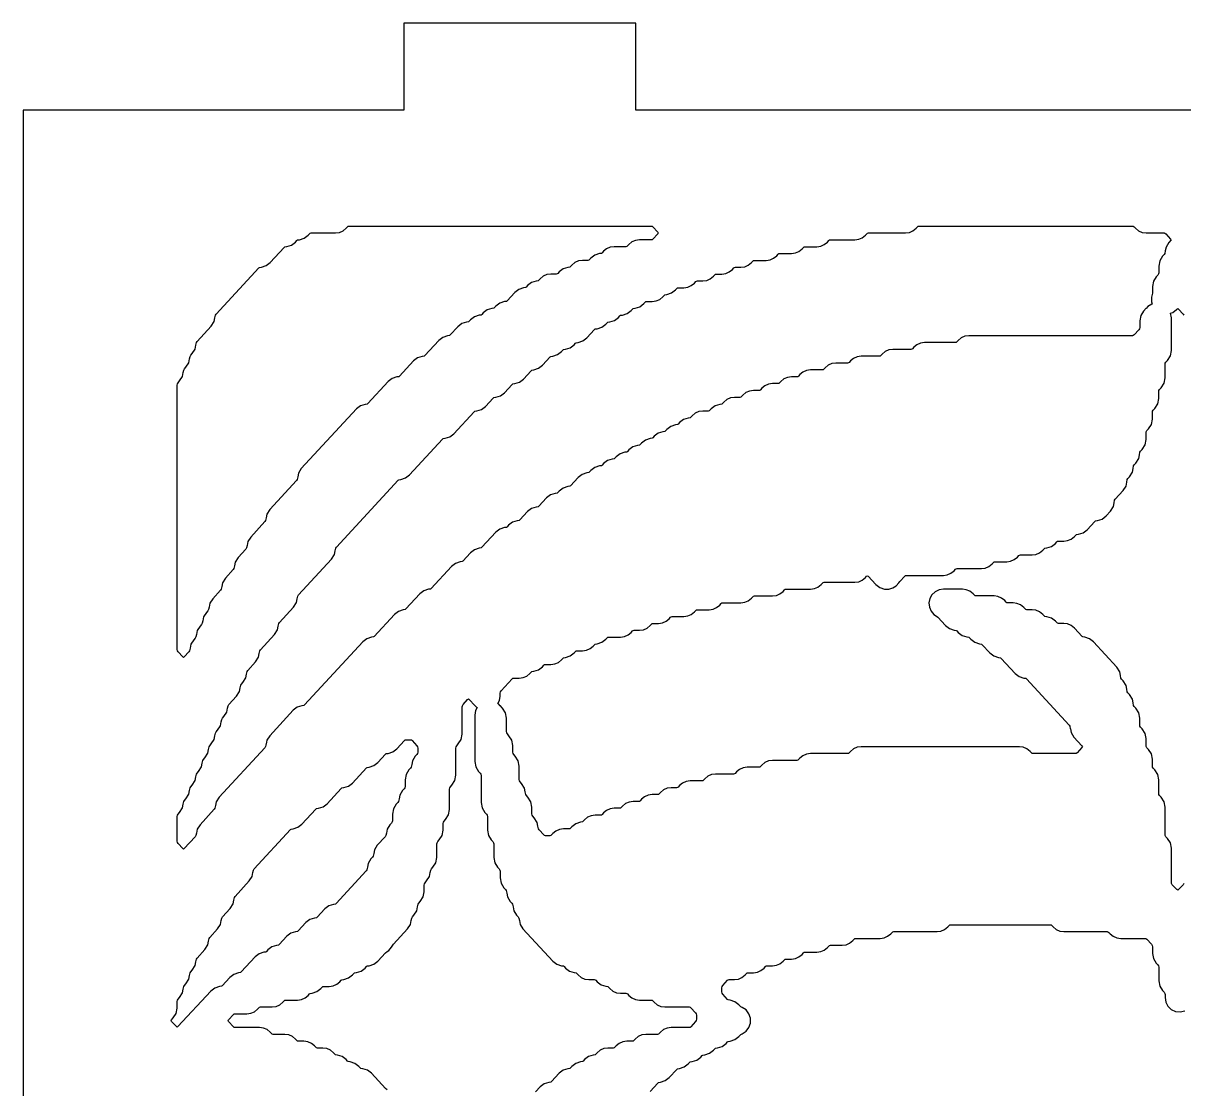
# Model space of a CAD drawing. Header units: millimetres. Extents: x 10 to 410, y 18 to 283.
# Drawn here: x 10 to 50.04, y 246.24 to 283 of the extents above; entities that cross this region are included whole.
import ezdxf

# ---------------------------------------------------------------- set-up
doc = ezdxf.new("R2010")
doc.units = ezdxf.units.MM
doc.layers.add('CUT', color=1, linetype='Continuous')

msp = doc.modelspace()

# ---------------------------------------------------------------- linework, layer by layer
at = {"layer": 'CUT'}
for points in [[(52.134, 157), (60.134, 157), (60.134, 160), (73.2679, 160), (73.2679, 280), (60.134, 280), (60.134, 283), (52.134, 283), (52.134, 280), (31.134, 280), (31.134, 283), (23.134, 283), (23.134, 280), (10, 280), (10, 160), (23.134, 160), (23.134, 157), (31.134, 157), (31.134, 160), (52.134, 160)], [(15.5374, 256.1487), (15.5609, 256.1862), (15.6147, 256.2445), (15.7132, 256.4017), (15.7378, 256.532), (15.7389, 256.5317), (15.7558, 256.6213), (15.7794, 256.6588), (15.8332, 256.7171), (15.9317, 256.8742), (15.9562, 257.0045), (15.9574, 257.0043), (15.9743, 257.0938), (15.9978, 257.1314), (16.0516, 257.1896), (16.1501, 257.3468), (16.1747, 257.4771), (16.1758, 257.4769), (16.1927, 257.5664), (16.2163, 257.604), (16.2701, 257.6622), (16.3686, 257.8194), (16.3931, 257.9497), (16.3943, 257.9495), (16.4112, 258.039), (16.4347, 258.0765), (16.4885, 258.1348), (16.587, 258.2919), (16.6116, 258.4222), (16.6127, 258.422), (16.6296, 258.5116), (16.6532, 258.5491), (16.707, 258.6073), (16.8055, 258.7645), (16.8301, 258.8948), (16.8312, 258.8946), (16.8481, 258.9841), (16.8716, 259.0217), (16.9254, 259.0799), (17.0239, 259.2371), (17.0485, 259.3674), (17.0496, 259.3672), (17.0665, 259.4567), (17.0901, 259.4943), (17.3623, 259.7888), (17.4608, 259.946), (17.4854, 260.0763), (17.4865, 260.076), (17.5034, 260.1656), (17.527, 260.2031), (17.5808, 260.2614), (17.6793, 260.4185), (17.7039, 260.5488), (17.705, 260.5486), (17.7219, 260.6381), (17.7454, 260.6757), (18.0177, 260.9702), (18.1162, 261.1274), (18.1408, 261.2577), (18.1419, 261.2575), (18.1588, 261.347), (18.1823, 261.3846), (18.673, 261.9154), (18.7715, 262.0725), (18.7961, 262.2028), (18.7972, 262.2026), (18.8141, 262.2921), (18.8377, 262.3297), (19.3284, 262.8605), (19.4269, 263.0177), (19.4515, 263.148), (19.4526, 263.1478), (19.4695, 263.2373), (19.493, 263.2749), (20.6391, 264.5145), (20.7376, 264.6717), (20.7622, 264.802), (20.7633, 264.8018), (20.7802, 264.8913), (20.8037, 264.9289), (22.9331, 267.2321), (22.9584, 267.2529), (23.0247, 267.2621), (23.1875, 267.3141), (23.3233, 267.4179), (24.4623, 268.6498), (24.4876, 268.6706), (24.5539, 268.6798), (24.7167, 268.7318), (24.8525, 268.8356), (25.5545, 269.595), (25.5798, 269.6158), (25.6461, 269.6249), (25.8089, 269.677), (25.9447, 269.7808), (26.2099, 270.0676), (26.2352, 270.0883), (26.3015, 270.0975), (26.4643, 270.1495), (26.6001, 270.2534), (26.8652, 270.5401), (26.8905, 270.5609), (26.9568, 270.5701), (27.1196, 270.6221), (27.2554, 270.7259), (27.5206, 271.0127), (27.5459, 271.0335), (27.6122, 271.0427), (27.775, 271.0947), (27.9108, 271.1985), (28.1759, 271.4853), (28.2012, 271.5061), (28.2675, 271.5152), (28.4303, 271.5672), (28.5661, 271.6711), (28.6128, 271.7216), (28.6381, 271.7423), (28.7044, 271.7515), (28.8672, 271.8035), (29.003, 271.9074), (29.0497, 271.9579), (29.075, 271.9786), (29.1413, 271.9878), (29.3041, 272.0398), (29.4399, 272.1437), (29.7051, 272.4304), (29.7304, 272.4512), (29.7967, 272.4604), (29.9595, 272.5124), (30.0953, 272.6162), (30.142, 272.6667), (30.1673, 272.6875), (30.2336, 272.6967), (30.3964, 272.7487), (30.5322, 272.8525), (30.5789, 272.903), (30.6042, 272.9238), (30.6705, 272.9329), (30.8333, 272.985), (30.9691, 273.0888), (31.0158, 273.1393), (31.0411, 273.1601), (31.1074, 273.1692), (31.2702, 273.2213), (31.406, 273.3251), (31.4527, 273.3756), (31.478, 273.3964), (31.5104, 273.4008), (31.6942, 273.4008), (31.83, 273.4196), (31.9555, 273.4745), (32.0614, 273.5614), (32.108, 273.6119), (32.1333, 273.6326), (32.1996, 273.6418), (32.3625, 273.6938), (32.4983, 273.7977), (32.5449, 273.8481), (32.5702, 273.8689), (32.6027, 273.8734), (32.7865, 273.8734), (32.9222, 273.8922), (33.0477, 273.9471), (33.1536, 274.034), (33.2003, 274.0844), (33.2256, 274.1052), (33.258, 274.1097), (33.4419, 274.1097), (33.5776, 274.1285), (33.7031, 274.1834), (33.809, 274.2703), (33.8556, 274.3207), (33.8809, 274.3415), (33.9134, 274.346), (34.0972, 274.346), (34.2329, 274.3648), (34.3584, 274.4197), (34.4643, 274.5066), (34.511, 274.557), (34.5363, 274.5778), (34.5687, 274.5823), (34.7526, 274.5823), (34.8883, 274.601), (35.0138, 274.6559), (35.1197, 274.7429), (35.1663, 274.7933), (35.1917, 274.8141), (35.2241, 274.8186), (35.6264, 274.8186), (35.7621, 274.8373), (35.8876, 274.8922), (35.9935, 274.9791), (36.0401, 275.0296), (36.0655, 275.0504), (36.0979, 275.0549), (36.5002, 275.0549), (36.6359, 275.0736), (36.7614, 275.1285), (36.8673, 275.2154), (36.9139, 275.2659), (36.9393, 275.2867), (36.9717, 275.2911), (37.374, 275.2911), (37.5097, 275.3099), (37.6352, 275.3648), (37.7411, 275.4517), (37.7877, 275.5022), (37.8131, 275.5229), (37.8455, 275.5274), (38.6847, 275.5274), (38.8204, 275.5462), (38.9459, 275.6011), (39.0518, 275.688), (39.0984, 275.7384), (39.1238, 275.7592), (39.1562, 275.7637), (40.4323, 275.7637), (40.568, 275.7825), (40.6935, 275.8374), (40.7994, 275.9243), (40.846, 275.9747), (40.8714, 275.9955), (40.9038, 276), (48.2623, 276), (48.2947, 275.9955), (48.3201, 275.9747), (48.3667, 275.9243), (48.4726, 275.8374), (48.5981, 275.7825), (48.7338, 275.7637), (49.3546, 275.7637), (49.387, 275.7592), (49.4123, 275.7384), (49.582, 275.5549), (49.6023, 275.525), (49.6031, 275.5227), (49.5218, 275.4348), (49.4234, 275.2777), (49.3988, 275.1474), (49.3976, 275.1476), (49.3807, 275.0581), (49.3572, 275.0205), (49.3034, 274.9623), (49.2049, 274.8051), (49.1705, 274.6229), (49.1705, 274.3928), (49.1623, 274.3492), (49.1388, 274.3116), (49.0849, 274.2534), (48.9865, 274.0962), (48.9521, 273.914), (48.9521, 273.6839), (48.9275, 273.5535), (48.9234, 273.3929), (48.9497, 273.3071), (48.9286, 273.3027), (48.7898, 273.2219), (48.7368, 273.1616), (48.7336, 273.1646), (48.648, 273.072), (48.5496, 272.9148), (48.5152, 272.7326), (48.5152, 272.5025), (48.5069, 272.4589), (48.4834, 272.4214), (48.3201, 272.2447), (48.2947, 272.2239), (48.2623, 272.2194), (42.6172, 272.2194), (42.4815, 272.2006), (42.356, 272.1457), (42.2501, 272.0588), (42.2035, 272.0084), (42.1781, 271.9876), (42.1457, 271.9831), (41.0881, 271.9831), (40.9524, 271.9644), (40.8269, 271.9095), (40.7209, 271.8225), (40.6743, 271.7721), (40.649, 271.7513), (40.6165, 271.7468), (39.9958, 271.7468), (39.8601, 271.7281), (39.7346, 271.6732), (39.6287, 271.5863), (39.5821, 271.5358), (39.5567, 271.515), (39.5243, 271.5105), (38.9036, 271.5105), (38.7679, 271.4918), (38.6423, 271.4369), (38.5364, 271.35), (38.4898, 271.2995), (38.4645, 271.2787), (38.432, 271.2743), (38.0298, 271.2743), (37.8941, 271.2555), (37.7685, 271.2006), (37.6626, 271.1137), (37.616, 271.0632), (37.5907, 271.0425), (37.5582, 271.038), (37.156, 271.038), (37.0203, 271.0192), (36.8947, 270.9643), (36.7888, 270.8774), (36.7422, 270.827), (36.7169, 270.8062), (36.6844, 270.8017), (36.5006, 270.8017), (36.3649, 270.7829), (36.2394, 270.728), (36.1335, 270.6411), (36.0869, 270.5907), (36.0615, 270.5699), (36.0291, 270.5654), (35.8453, 270.5654), (35.7096, 270.5466), (35.584, 270.4917), (35.4781, 270.4048), (35.4315, 270.3544), (35.4062, 270.3336), (35.3737, 270.3291), (35.1899, 270.3291), (35.0542, 270.3103), (34.9287, 270.2554), (34.8228, 270.1685), (34.7761, 270.1181), (34.7508, 270.0973), (34.7184, 270.0928), (34.5346, 270.0928), (34.3989, 270.0741), (34.2733, 270.0192), (34.1674, 269.9323), (34.1208, 269.8818), (34.0955, 269.861), (34.0292, 269.8519), (33.8664, 269.7998), (33.7306, 269.696), (33.6839, 269.6455), (33.6586, 269.6247), (33.6261, 269.6203), (33.4423, 269.6203), (33.3066, 269.6015), (33.1811, 269.5466), (33.0752, 269.4597), (33.0285, 269.4092), (33.0032, 269.3885), (32.937, 269.3793), (32.7741, 269.3273), (32.6383, 269.2234), (32.5916, 269.1729), (32.5663, 269.1522), (32.5001, 269.143), (32.3372, 269.091), (32.2014, 268.9871), (32.1547, 268.9367), (32.1294, 268.9159), (32.0632, 268.9067), (31.9003, 268.8547), (31.7645, 268.7509), (31.7178, 268.7004), (31.6925, 268.6796), (31.6262, 268.6704), (31.4634, 268.6184), (31.3276, 268.5146), (31.2809, 268.4641), (31.2556, 268.4433), (31.1893, 268.4341), (31.0265, 268.3821), (30.8907, 268.2783), (30.844, 268.2278), (30.8187, 268.207), (30.7524, 268.1979), (30.5896, 268.1458), (30.4538, 268.042), (30.4071, 267.9915), (30.3818, 267.9707), (30.3155, 267.9616), (30.1527, 267.9095), (30.0169, 267.8057), (29.9702, 267.7552), (29.9449, 267.7344), (29.8786, 267.7253), (29.7158, 267.6733), (29.58, 267.5694), (29.5333, 267.5189), (29.508, 267.4982), (29.4417, 267.489), (29.2789, 267.437), (29.1431, 267.3331), (28.878, 267.0464), (28.8527, 267.0256), (28.7864, 267.0164), (28.6236, 266.9644), (28.4878, 266.8606), (28.4411, 266.8101), (28.4158, 266.7893), (28.3495, 266.7801), (28.1867, 266.7281), (28.0509, 266.6243), (27.7857, 266.3375), (27.7604, 266.3167), (27.6941, 266.3076), (27.5313, 266.2555), (27.3955, 266.1517), (27.1304, 265.8649), (27.1051, 265.8442), (27.0388, 265.835), (26.876, 265.783), (26.7402, 265.6791), (26.6935, 265.6286), (26.6682, 265.6079), (26.6019, 265.5987), (26.4391, 265.5467), (26.3033, 265.4428), (25.8197, 264.9198), (25.7944, 264.899), (25.7281, 264.8898), (25.5652, 264.8378), (25.4295, 264.734), (25.1643, 264.4472), (25.139, 264.4264), (25.0727, 264.4173), (24.9099, 264.3652), (24.7741, 264.2614), (24.0721, 263.5021), (24.0468, 263.4813), (23.9805, 263.4721), (23.8176, 263.4201), (23.6818, 263.3163), (23.1983, 262.7932), (23.173, 262.7724), (23.1067, 262.7633), (22.9438, 262.7112), (22.808, 262.6074), (22.106, 261.8481), (22.0807, 261.8273), (22.0144, 261.8181), (21.8516, 261.7661), (21.7158, 261.6622), (19.7031, 259.4852), (19.6777, 259.4644), (19.6115, 259.4552), (19.4486, 259.4032), (19.3128, 259.2994), (18.5019, 258.4222), (18.4034, 258.265), (18.3788, 258.1347), (18.3777, 258.1349), (18.3608, 258.0454), (18.3373, 258.0078), (16.7543, 256.2956), (16.6558, 256.1384), (16.6312, 256.0081), (16.6301, 256.0083), (16.6132, 255.9188), (16.5897, 255.8813), (16.0989, 255.3505), (16.0005, 255.1933), (15.9759, 255.063), (15.9747, 255.0632), (15.9578, 254.9737), (15.9343, 254.9361), (15.5572, 254.5282), (15.5292, 254.5065), (15.5011, 254.5282), (15.3425, 254.6998), (15.3189, 254.7374), (15.3107, 254.781), (15.3107, 255.6326), (15.3189, 255.6761), (15.3425, 255.7137), (15.3963, 255.7719), (15.4948, 255.9291), (15.5193, 256.0594), (15.5205, 256.0592)], [(15.5374, 271.0348), (15.5609, 271.0723), (15.6147, 271.1306), (15.7132, 271.2877), (15.7378, 271.418), (15.7389, 271.4178), (15.7558, 271.5073), (15.7794, 271.5449), (15.8332, 271.6031), (15.9317, 271.7603), (15.9562, 271.8906), (15.9574, 271.8904), (15.9743, 271.9799), (15.9978, 272.0175), (16.4885, 272.5483), (16.587, 272.7054), (16.6116, 272.8357), (16.6127, 272.8355), (16.6296, 272.9251), (16.6532, 272.9626), (18.1272, 274.557), (18.1525, 274.5778), (18.2188, 274.587), (18.3816, 274.639), (18.5174, 274.7428), (19.001, 275.2659), (19.0263, 275.2867), (19.0926, 275.2958), (19.2554, 275.3478), (19.3912, 275.4517), (19.4379, 275.5022), (19.4632, 275.5229), (19.5295, 275.5321), (19.6923, 275.5841), (19.8281, 275.688), (19.8748, 275.7384), (19.9001, 275.7592), (19.9326, 275.7637), (20.7717, 275.7637), (20.9074, 275.7825), (21.033, 275.8374), (21.1389, 275.9243), (21.1855, 275.9747), (21.2108, 275.9955), (21.2433, 276), (31.6601, 276), (31.6925, 275.9955), (31.7178, 275.9747), (31.8876, 275.7912), (31.9062, 275.7637), (31.8876, 275.7363), (31.7178, 275.5527), (31.6925, 275.5319), (31.6601, 275.5274), (31.2578, 275.5274), (31.1221, 275.5087), (30.9966, 275.4538), (30.8907, 275.3669), (30.844, 275.3164), (30.8187, 275.2956), (30.7863, 275.2911), (30.384, 275.2911), (30.2483, 275.2724), (30.1228, 275.2175), (30.0169, 275.1306), (29.9702, 275.0801), (29.9449, 275.0593), (29.8786, 275.0502), (29.7158, 274.9982), (29.58, 274.8943), (29.5333, 274.8438), (29.508, 274.8231), (29.4756, 274.8186), (29.2918, 274.8186), (29.1561, 274.7998), (29.0305, 274.7449), (28.9246, 274.658), (28.878, 274.6075), (28.8527, 274.5868), (28.7864, 274.5776), (28.6236, 274.5256), (28.4878, 274.4217), (28.4411, 274.3713), (28.4158, 274.3505), (28.3833, 274.346), (28.1995, 274.346), (28.0638, 274.3272), (27.9383, 274.2723), (27.8324, 274.1854), (27.7857, 274.135), (27.7604, 274.1142), (27.6941, 274.105), (27.5313, 274.053), (27.3955, 273.9492), (27.3488, 273.8987), (27.3235, 273.8779), (27.2572, 273.8687), (27.0944, 273.8167), (26.9586, 273.7129), (26.6935, 273.4261), (26.6682, 273.4053), (26.6019, 273.3962), (26.4391, 273.3441), (26.3033, 273.2403), (26.2566, 273.1898), (26.2313, 273.169), (26.165, 273.1599), (26.0021, 273.1079), (25.8664, 273.004), (25.8197, 272.9535), (25.7944, 272.9328), (25.7281, 272.9236), (25.5652, 272.8716), (25.4295, 272.7677), (25.3828, 272.7173), (25.3575, 272.6965), (25.2912, 272.6873), (25.1283, 272.6353), (24.9926, 272.5314), (24.7274, 272.2447), (24.7021, 272.2239), (24.6358, 272.2147), (24.473, 272.1627), (24.3372, 272.0589), (23.8536, 271.5358), (23.8283, 271.515), (23.762, 271.5059), (23.5992, 271.4538), (23.4634, 271.35), (22.9798, 270.827), (22.9545, 270.8062), (22.8882, 270.797), (22.7254, 270.745), (22.5896, 270.6411), (21.8876, 269.8818), (21.8623, 269.861), (21.796, 269.8519), (21.6331, 269.7998), (21.4973, 269.696), (19.5941, 267.6374), (19.4957, 267.4802), (19.4711, 267.3499), (19.4699, 267.3501), (19.453, 267.2606), (19.4295, 267.223), (18.5019, 266.2197), (18.4034, 266.0625), (18.3788, 265.9322), (18.3777, 265.9324), (18.3608, 265.8429), (18.3373, 265.8053), (17.8465, 265.2745), (17.7481, 265.1173), (17.7235, 264.987), (17.7223, 264.9872), (17.7054, 264.8977), (17.6819, 264.8602), (17.4096, 264.5657), (17.3112, 264.4085), (17.2866, 264.2782), (17.2854, 264.2784), (17.2685, 264.1889), (17.245, 264.1513), (16.9727, 263.8568), (16.8743, 263.6996), (16.8497, 263.5693), (16.8485, 263.5695), (16.8316, 263.48), (16.8081, 263.4424), (16.5358, 263.1479), (16.4374, 262.9908), (16.4128, 262.8605), (16.4116, 262.8607), (16.3947, 262.7712), (16.3712, 262.7336), (16.3174, 262.6754), (16.2189, 262.5182), (16.1943, 262.3879), (16.1932, 262.3881), (16.1763, 262.2986), (16.1528, 262.261), (16.0989, 262.2028), (16.0005, 262.0456), (15.9759, 261.9153), (15.9747, 261.9155), (15.9578, 261.826), (15.9343, 261.7884), (15.8805, 261.7302), (15.782, 261.573), (15.7574, 261.4427), (15.7563, 261.4429), (15.7394, 261.3534), (15.7159, 261.3159), (15.5572, 261.1443), (15.5292, 261.1225), (15.5011, 261.1443), (15.3425, 261.3159), (15.3189, 261.3534), (15.3107, 261.397), (15.3107, 270.5186), (15.3189, 270.5622), (15.3425, 270.5997), (15.3963, 270.658), (15.4948, 270.8152), (15.5193, 270.9455), (15.5205, 270.9452)], [(15.1778, 248.6833), (15.2763, 248.8405), (15.3107, 249.0227), (15.3107, 249.2528), (15.3189, 249.2964), (15.3425, 249.3339), (15.3963, 249.3922), (15.4948, 249.5493), (15.5193, 249.6796), (15.5205, 249.6794), (15.5374, 249.7689), (15.5609, 249.8065), (15.6147, 249.8647), (15.7132, 250.0219), (15.7378, 250.1522), (15.7389, 250.152), (15.7558, 250.2415), (15.7794, 250.2791), (15.8332, 250.3373), (15.9317, 250.4945), (15.9562, 250.6248), (15.9574, 250.6246), (15.9743, 250.7141), (15.9978, 250.7516), (16.2701, 251.0462), (16.3686, 251.2033), (16.3931, 251.3336), (16.3943, 251.3334), (16.4112, 251.4229), (16.4347, 251.4605), (16.707, 251.755), (16.8055, 251.9122), (16.8301, 252.0425), (16.8312, 252.0423), (16.8481, 252.1318), (16.8716, 252.1694), (17.1439, 252.4639), (17.2424, 252.6211), (17.267, 252.7514), (17.2681, 252.7511), (17.285, 252.8407), (17.3085, 252.8782), (17.7992, 253.409), (17.8977, 253.5662), (17.9223, 253.6965), (17.9234, 253.6963), (17.9403, 253.7858), (17.9639, 253.8234), (19.2194, 255.1815), (19.2448, 255.2023), (19.311, 255.2114), (19.4739, 255.2635), (19.6097, 255.3673), (20.0933, 255.8903), (20.1186, 255.9111), (20.1848, 255.9203), (20.3477, 255.9723), (20.4835, 256.0761), (20.9671, 256.5992), (20.9924, 256.62), (21.0586, 256.6291), (21.2215, 256.6812), (21.3573, 256.785), (21.8409, 257.3081), (21.8662, 257.3288), (21.9324, 257.338), (22.0953, 257.39), (22.2311, 257.4939), (22.4962, 257.7806), (22.5215, 257.8014), (22.5878, 257.8106), (22.7506, 257.8626), (22.8864, 257.9664), (23.1516, 258.2532), (23.1769, 258.274), (23.2093, 258.2785), (23.359, 258.2785), (23.3914, 258.274), (23.4167, 258.2532), (23.5801, 258.0765), (23.6036, 258.039), (23.6118, 257.9954), (23.6118, 257.8527), (23.6036, 257.8091), (23.5801, 257.7716), (23.5262, 257.7133), (23.4278, 257.5562), (23.4032, 257.4259), (23.402, 257.4261), (23.3851, 257.3366), (23.3616, 257.299), (23.3078, 257.2408), (23.2093, 257.0836), (23.1749, 256.9013), (23.1749, 256.6712), (23.1667, 256.6277), (23.1432, 256.5901), (23.0893, 256.5319), (22.9909, 256.3747), (22.9663, 256.2444), (22.9651, 256.2446), (22.9482, 256.1551), (22.9247, 256.1176), (22.8709, 256.0593), (22.7724, 255.9021), (22.738, 255.7199), (22.738, 255.4898), (22.7298, 255.4463), (22.7063, 255.4087), (22.6524, 255.3505), (22.554, 255.1933), (22.5294, 255.063), (22.5282, 255.0632), (22.5113, 254.9737), (22.4878, 254.9361), (22.2155, 254.6416), (22.1171, 254.4844), (22.0925, 254.3541), (22.0913, 254.3543), (22.0744, 254.2648), (22.0509, 254.2273), (21.9971, 254.169), (21.8986, 254.0119), (21.874, 253.8816), (21.8729, 253.8818), (21.856, 253.7922), (21.8325, 253.7547), (20.7953, 252.6329), (20.77, 252.6121), (20.7037, 252.6029), (20.5409, 252.5509), (20.4051, 252.4471), (20.14, 252.1603), (20.1146, 252.1395), (20.0484, 252.1303), (19.8855, 252.0783), (19.7497, 251.9745), (19.4846, 251.6877), (19.4593, 251.6669), (19.393, 251.6578), (19.2302, 251.6057), (19.0944, 251.5019), (18.8293, 251.2151), (18.8039, 251.1944), (18.7377, 251.1852), (18.5748, 251.1332), (18.439, 251.0293), (18.3924, 250.9789), (18.367, 250.9581), (18.3008, 250.9489), (18.1379, 250.8969), (18.0021, 250.793), (17.5186, 250.27), (17.4932, 250.2492), (17.427, 250.24), (17.2641, 250.188), (17.1283, 250.0842), (16.8632, 249.7974), (16.8379, 249.7766), (16.7716, 249.7675), (16.6088, 249.7155), (16.473, 249.6116), (15.3388, 248.3848), (15.3107, 248.363), (15.2826, 248.3848), (15.1176, 248.5633), (15.099, 248.5907), (15.1176, 248.6182)]]:
    msp.add_lwpolyline(points, close=True, dxfattribs=at)
for points in [[(50.0361, 253.3197), (50.0126, 253.2821), (49.8539, 253.1105), (49.8259, 253.0888), (49.7978, 253.1105), (49.6392, 253.2821), (49.6156, 253.3197), (49.6074, 253.3632), (49.6074, 254.5385), (49.573, 254.7207), (49.4746, 254.8779), (49.4207, 254.9361), (49.3972, 254.9737), (49.389, 255.0172), (49.389, 255.9562), (49.3546, 256.1384), (49.2561, 256.2956), (49.2023, 256.3538), (49.1787, 256.3914), (49.1705, 256.435), (49.1705, 256.9013), (49.1361, 257.0836), (49.0377, 257.2408), (48.9838, 257.299), (48.9603, 257.3366), (48.9521, 257.3801), (48.9521, 257.6102), (48.9177, 257.7924), (48.8192, 257.9496), (48.7654, 258.0078), (48.7418, 258.0454), (48.7336, 258.089), (48.7336, 258.3191), (48.6992, 258.5013), (48.6008, 258.6585), (48.5469, 258.7167), (48.5234, 258.7543), (48.5152, 258.7978), (48.5152, 259.0279), (48.4808, 259.2102), (48.3823, 259.3673), (48.3285, 259.4256), (48.3049, 259.4631), (48.288, 259.5526), (48.2869, 259.5524), (48.2623, 259.6827), (48.1639, 259.8399), (48.11, 259.8981), (48.0865, 259.9357), (48.0696, 260.0252), (48.0685, 260.025), (48.0439, 260.1553), (47.9454, 260.3125), (47.8916, 260.3707), (47.868, 260.4083), (47.8511, 260.4978), (47.85, 260.4976), (47.8254, 260.6279), (47.7269, 260.7851), (46.916, 261.6622), (46.7802, 261.7661), (46.6173, 261.8181), (46.5511, 261.8273), (46.5257, 261.8481), (46.2607, 262.1348), (46.1548, 262.2217), (46.0292, 262.2766), (45.8935, 262.2954), (45.7097, 262.2954), (45.6773, 262.2998), (45.6519, 262.3206), (45.6053, 262.3711), (45.4695, 262.4749), (45.3066, 262.527), (45.2404, 262.5361), (45.215, 262.5569), (45.1684, 262.6074), (45.0625, 262.6943), (44.937, 262.7492), (44.8013, 262.7679), (44.6175, 262.7679), (44.585, 262.7724), (44.5597, 262.7932), (44.5131, 262.8436), (44.4072, 262.9306), (44.2816, 262.9855), (44.1459, 263.0042), (43.9621, 263.0042), (43.9297, 263.0087), (43.9043, 263.0295), (43.8577, 263.0799), (43.7518, 263.1668), (43.6263, 263.2217), (43.4906, 263.2405), (42.8699, 263.2405), (42.8374, 263.245), (42.8121, 263.2658), (42.7655, 263.3162), (42.6595, 263.4031), (42.534, 263.458), (42.3983, 263.4768), (41.743, 263.4768), (41.5936, 263.454), (41.458, 263.3876), (41.3483, 263.2838), (41.2746, 263.1519), (41.2437, 263.004), (41.2583, 262.8537), (41.3172, 262.7146), (41.4149, 262.5994), (41.5012, 262.5449), (41.5481, 262.5064), (41.8132, 262.2196), (41.949, 262.1158), (42.1119, 262.0637), (42.1781, 262.0546), (42.2035, 262.0338), (42.2501, 261.9833), (42.3859, 261.8795), (42.5488, 261.8275), (42.615, 261.8183), (42.6404, 261.7975), (42.687, 261.747), (42.8228, 261.6432), (42.9857, 261.5912), (43.0519, 261.582), (43.0773, 261.5612), (43.3424, 261.2745), (43.4782, 261.1706), (43.641, 261.1186), (43.7073, 261.1094), (43.7326, 261.0887), (44.2162, 260.5656), (44.352, 260.4618), (44.5148, 260.4097), (44.5811, 260.4006), (44.6064, 260.3798), (46.0805, 258.7854), (46.104, 258.7478), (46.1209, 258.6583), (46.122, 258.6585), (46.1466, 258.5282), (46.2451, 258.3711), (46.5237, 258.0696), (46.5424, 258.0422), (46.5237, 258.0147), (46.354, 257.8312), (46.3287, 257.8104), (46.2962, 257.8059), (44.8359, 257.8059), (44.8035, 257.8104), (44.7781, 257.8312), (44.7315, 257.8816), (44.6256, 257.9685), (44.5001, 258.0234), (44.3644, 258.0422), (38.9036, 258.0422), (38.7679, 258.0234), (38.6423, 257.9685), (38.5364, 257.8816), (38.4898, 257.8312), (38.4645, 257.8104), (38.432, 257.8059), (37.156, 257.8059), (37.0203, 257.7871), (36.8947, 257.7322), (36.7888, 257.6453), (36.7422, 257.5949), (36.7169, 257.5741), (36.6844, 257.5696), (35.8453, 257.5696), (35.7096, 257.5509), (35.584, 257.496), (35.4781, 257.409), (35.4315, 257.3586), (35.4062, 257.3378), (35.3737, 257.3333), (34.9715, 257.3333), (34.8358, 257.3146), (34.7102, 257.2597), (34.6043, 257.1728), (34.5577, 257.1223), (34.5324, 257.1015), (34.4999, 257.097), (33.8792, 257.097), (33.7435, 257.0783), (33.618, 257.0234), (33.5121, 256.9365), (33.4654, 256.886), (33.4401, 256.8652), (33.4077, 256.8608), (33.0054, 256.8608), (32.8697, 256.842), (32.7442, 256.7871), (32.6383, 256.7002), (32.5916, 256.6497), (32.5663, 256.629), (32.5339, 256.6245), (32.3501, 256.6245), (32.2144, 256.6057), (32.0888, 256.5508), (31.9829, 256.4639), (31.9363, 256.4135), (31.911, 256.3927), (31.8785, 256.3882), (31.6947, 256.3882), (31.559, 256.3694), (31.4335, 256.3145), (31.3276, 256.2276), (31.2809, 256.1772), (31.2556, 256.1564), (31.2232, 256.1519), (31.0394, 256.1519), (30.9037, 256.1331), (30.7781, 256.0782), (30.6722, 255.9913), (30.6256, 255.9409), (30.6003, 255.9201), (30.5678, 255.9156), (30.384, 255.9156), (30.2483, 255.8968), (30.1228, 255.8419), (30.0169, 255.755), (29.9702, 255.7046), (29.9449, 255.6838), (29.9125, 255.6793), (29.7287, 255.6793), (29.593, 255.6606), (29.4674, 255.6057), (29.3615, 255.5187), (29.3149, 255.4683), (29.2896, 255.4475), (29.2233, 255.4384), (29.0605, 255.3863), (28.9247, 255.2825), (28.878, 255.232), (28.8527, 255.2112), (28.8202, 255.2068), (28.6364, 255.2068), (28.5007, 255.188), (28.3752, 255.1331), (28.2693, 255.0462), (28.2226, 254.9957), (28.1973, 254.975), (28.1649, 254.9705), (28.0152, 254.9705), (27.9828, 254.975), (27.9575, 254.9957), (27.7941, 255.1724), (27.7706, 255.21), (27.7537, 255.2995), (27.7526, 255.2993), (27.728, 255.4296), (27.6295, 255.5867), (27.5757, 255.645), (27.5521, 255.6825), (27.5439, 255.7261), (27.5439, 255.9562), (27.5095, 256.1384), (27.4111, 256.2956), (27.3572, 256.3538), (27.3337, 256.3914), (27.3168, 256.4809), (27.3157, 256.4807), (27.2911, 256.611), (27.1926, 256.7682), (27.1388, 256.8264), (27.1152, 256.864), (27.107, 256.9075), (27.107, 257.3739), (27.0726, 257.5562), (26.9742, 257.7133), (26.9203, 257.7716), (26.8968, 257.8091), (26.8886, 257.8527), (26.8886, 258.0828), (26.8542, 258.265), (26.7557, 258.4222), (26.7019, 258.4804), (26.6783, 258.518), (26.6701, 258.5615), (26.6701, 259.0279), (26.6357, 259.2102), (26.5373, 259.3673), (26.4517, 259.4599), (26.4485, 259.457), (26.3955, 259.5173), (26.3733, 259.5302), (26.4259, 259.6301), (26.4517, 259.7887), (26.4517, 259.8857), (26.4599, 259.9293), (26.4834, 259.9668), (26.8652, 260.3798), (26.8905, 260.4006), (26.923, 260.4051), (27.1068, 260.4051), (27.2425, 260.4238), (27.368, 260.4787), (27.4739, 260.5656), (27.5206, 260.6161), (27.5459, 260.6369), (27.6122, 260.646), (27.775, 260.6981), (27.9108, 260.8019), (27.9575, 260.8524), (27.9828, 260.8731), (28.0152, 260.8776), (28.199, 260.8776), (28.3348, 260.8964), (28.4603, 260.9513), (28.5662, 261.0382), (28.6128, 261.0887), (28.6381, 261.1094), (28.7044, 261.1186), (28.8672, 261.1706), (29.003, 261.2745), (29.0497, 261.3249), (29.075, 261.3457), (29.1075, 261.3502), (29.2913, 261.3502), (29.427, 261.369), (29.5525, 261.4239), (29.6584, 261.5108), (29.7051, 261.5612), (29.7304, 261.582), (29.7967, 261.5912), (29.9595, 261.6432), (30.0953, 261.747), (30.142, 261.7975), (30.1673, 261.8183), (30.1997, 261.8228), (30.602, 261.8228), (30.7377, 261.8416), (30.8632, 261.8965), (30.9691, 261.9834), (31.0158, 262.0338), (31.0411, 262.0546), (31.0735, 262.0591), (31.2573, 262.0591), (31.3931, 262.0778), (31.5186, 262.1327), (31.6245, 262.2196), (31.6711, 262.2701), (31.6964, 262.2909), (31.7289, 262.2954), (31.9127, 262.2954), (32.0484, 262.3141), (32.1739, 262.369), (32.2798, 262.4559), (32.3265, 262.5064), (32.3518, 262.5272), (32.3842, 262.5316), (32.7865, 262.5316), (32.9222, 262.5504), (33.0477, 262.6053), (33.1536, 262.6922), (33.2003, 262.7427), (33.2256, 262.7634), (33.258, 262.7679), (33.6603, 262.7679), (33.796, 262.7867), (33.9215, 262.8416), (34.0274, 262.9285), (34.0741, 262.979), (34.0994, 262.9997), (34.1318, 263.0042), (34.7526, 263.0042), (34.8883, 263.023), (35.0138, 263.0779), (35.1197, 263.1648), (35.1663, 263.2152), (35.1917, 263.236), (35.2241, 263.2405), (35.8448, 263.2405), (35.9805, 263.2593), (36.106, 263.3142), (36.2119, 263.4011), (36.2586, 263.4515), (36.2839, 263.4723), (36.3164, 263.4768), (37.1555, 263.4768), (37.2912, 263.4956), (37.4167, 263.5505), (37.5226, 263.6374), (37.5693, 263.6878), (37.5946, 263.7086), (37.6271, 263.7131), (38.6847, 263.7131), (38.8204, 263.7318), (38.9459, 263.7867), (39.0518, 263.8737), (39.0937, 263.919), (39.1218, 263.9408), (39.1498, 263.919), (39.4103, 263.6373), (39.5461, 263.5335), (39.7089, 263.4815), (39.7254, 263.4792), (39.8638, 263.4794), (39.9969, 263.5176), (40.1145, 263.5908), (40.2074, 263.6934), (40.2394, 263.7405), (40.4091, 263.9241), (40.4345, 263.9449), (40.4669, 263.9494), (41.743, 263.9494), (41.8787, 263.9681), (42.0042, 264.023), (42.1101, 264.1099), (42.1567, 264.1604), (42.1821, 264.1812), (42.2145, 264.1857), (43.0537, 264.1857), (43.1894, 264.2044), (43.3149, 264.2593), (43.4208, 264.3462), (43.4674, 264.3967), (43.4928, 264.4175), (43.5252, 264.4219), (43.9275, 264.4219), (44.0632, 264.4407), (44.1887, 264.4956), (44.2946, 264.5825), (44.3412, 264.633), (44.3666, 264.6537), (44.399, 264.6582), (44.8013, 264.6582), (44.937, 264.677), (45.0625, 264.7319), (45.1684, 264.8188), (45.215, 264.8692), (45.2404, 264.89), (45.3066, 264.8992), (45.4695, 264.9512), (45.6053, 265.0551), (45.6519, 265.1055), (45.6773, 265.1263), (45.7097, 265.1308), (45.8935, 265.1308), (46.0292, 265.1496), (46.1548, 265.2045), (46.2607, 265.2914), (46.3073, 265.3418), (46.3326, 265.3626), (46.3989, 265.3718), (46.5617, 265.4238), (46.6975, 265.5276), (46.9626, 265.8144), (46.988, 265.8352), (47.0542, 265.8443), (47.2171, 265.8964), (47.3529, 266.0002), (47.5085, 266.1685), (47.607, 266.3257), (47.6316, 266.456), (47.6327, 266.4558), (47.6496, 266.5453), (47.6731, 266.5829), (47.9454, 266.8774), (48.0439, 267.0346), (48.0685, 267.1649), (48.0696, 267.1646), (48.0865, 267.2542), (48.11, 267.2917), (48.1639, 267.35), (48.2623, 267.5071), (48.2869, 267.6374), (48.288, 267.6372), (48.3049, 267.7267), (48.3285, 267.7643), (48.3823, 267.8225), (48.4808, 267.9797), (48.5054, 268.11), (48.5065, 268.1098), (48.5234, 268.1993), (48.5469, 268.2369), (48.6008, 268.2951), (48.6992, 268.4523), (48.7336, 268.6345), (48.7336, 268.8646), (48.7418, 268.9082), (48.7654, 268.9457), (48.8192, 269.004), (48.9177, 269.1611), (48.9521, 269.3434), (48.9521, 269.5735), (48.9603, 269.617), (48.9838, 269.6546), (49.0377, 269.7128), (49.1361, 269.87), (49.1705, 270.0523), (49.1705, 270.2823), (49.1787, 270.3259), (49.2023, 270.3635), (49.2561, 270.4217), (49.3546, 270.5789), (49.389, 270.7611), (49.389, 271.2275), (49.3972, 271.271), (49.4207, 271.3086), (49.4746, 271.3668), (49.573, 271.524), (49.6074, 271.7063), (49.6074, 272.8358), (49.5816, 272.9944), (49.5814, 272.9948), (49.6593, 273.0224), (49.7859, 273.1213), (49.7978, 273.1342), (49.8259, 273.156), (49.8539, 273.1342), (50.0126, 272.9626), (50.0361, 272.9251)], [(22.5596, 246.2011), (22.4962, 246.2531), (22.0126, 246.7762), (21.8768, 246.88), (21.714, 246.932), (21.6477, 246.9412), (21.6224, 246.962), (21.5757, 247.0125), (21.4399, 247.1163), (21.2771, 247.1683), (21.2108, 247.1775), (21.1855, 247.1983), (21.1388, 247.2487), (21.003, 247.3526), (20.8402, 247.4046), (20.7739, 247.4138), (20.7486, 247.4346), (20.702, 247.485), (20.5961, 247.5719), (20.4705, 247.6268), (20.3348, 247.6456), (20.151, 247.6456), (20.1186, 247.6501), (20.0933, 247.6708), (20.0466, 247.7213), (19.9407, 247.8082), (19.8152, 247.8631), (19.6795, 247.8819), (19.4957, 247.8819), (19.4632, 247.8863), (19.4379, 247.9071), (19.3913, 247.9576), (19.2854, 248.0445), (19.1598, 248.0994), (19.0241, 248.1181), (18.6219, 248.1181), (18.5894, 248.1226), (18.5641, 248.1434), (18.5175, 248.1939), (18.4116, 248.2808), (18.286, 248.3357), (18.1503, 248.3544), (17.3112, 248.3544), (17.2787, 248.3589), (17.2534, 248.3797), (17.0837, 248.5633), (17.065, 248.5907), (17.0837, 248.6182), (17.2534, 248.8017), (17.2787, 248.8225), (17.3112, 248.827), (17.7134, 248.827), (17.8491, 248.8458), (17.9747, 248.9007), (18.0806, 248.9876), (18.1272, 249.038), (18.1525, 249.0588), (18.185, 249.0633), (18.5872, 249.0633), (18.7229, 249.0821), (18.8485, 249.137), (18.9544, 249.2239), (19.001, 249.2743), (19.0263, 249.2951), (19.0588, 249.2996), (19.461, 249.2996), (19.5967, 249.3183), (19.7223, 249.3732), (19.8282, 249.4602), (19.8748, 249.5106), (19.9001, 249.5314), (19.9664, 249.5405), (20.1292, 249.5926), (20.265, 249.6964), (20.3117, 249.7469), (20.337, 249.7677), (20.3695, 249.7722), (20.5533, 249.7722), (20.689, 249.7909), (20.8145, 249.8458), (20.9204, 249.9327), (20.9671, 249.9832), (20.9924, 250.004), (21.0586, 250.0131), (21.2215, 250.0651), (21.3573, 250.169), (21.404, 250.2195), (21.4293, 250.2402), (21.4955, 250.2494), (21.6584, 250.3014), (21.7942, 250.4053), (21.8409, 250.4557), (21.8662, 250.4765), (21.9324, 250.4857), (22.0953, 250.5377), (22.2311, 250.6416), (22.4962, 250.9283), (22.5596, 250.9803), (22.611, 251.0127), (22.7082, 251.1259), (22.7698, 251.2242), (23.2605, 251.755), (23.359, 251.9122), (23.3836, 252.0425), (23.3847, 252.0423), (23.4016, 252.1318), (23.4251, 252.1694), (23.479, 252.2276), (23.5774, 252.3848), (23.602, 252.5151), (23.6031, 252.5149), (23.62, 252.6044), (23.6436, 252.6419), (23.6974, 252.7002), (23.7959, 252.8573), (23.8303, 253.0396), (23.8303, 253.2697), (23.8385, 253.3132), (23.862, 253.3508), (23.9159, 253.409), (24.0143, 253.5662), (24.0389, 253.6965), (24.04, 253.6963), (24.0569, 253.7858), (24.0805, 253.8234), (24.1343, 253.8816), (24.2328, 254.0388), (24.2672, 254.221), (24.2672, 254.6874), (24.2754, 254.731), (24.2989, 254.7685), (24.3528, 254.8268), (24.4512, 254.9839), (24.4856, 255.1662), (24.4856, 255.3963), (24.4938, 255.4398), (24.5174, 255.4774), (24.5712, 255.5356), (24.6697, 255.6928), (24.7041, 255.875), (24.7041, 256.5777), (24.7123, 256.6213), (24.7358, 256.6588), (24.7897, 256.7171), (24.8881, 256.8742), (24.9225, 257.0565), (24.9225, 257.9954), (24.9307, 258.039), (24.9543, 258.0765), (25.0081, 258.1348), (25.1066, 258.2919), (25.141, 258.4742), (25.141, 259.4131), (25.1492, 259.4567), (25.1727, 259.4943), (25.3314, 259.6659), (25.3594, 259.6876), (25.3875, 259.6659), (25.5779, 259.4599), (25.581, 259.4628), (25.634, 259.4026), (25.6562, 259.3896), (25.6037, 259.2897), (25.5779, 259.1311), (25.5779, 257.529), (25.6123, 257.3468), (25.7107, 257.1896), (25.7646, 257.1314), (25.7881, 257.0938), (25.7963, 257.0503), (25.7963, 256.1113), (25.8307, 255.9291), (25.9292, 255.7719), (25.983, 255.7137), (26.0066, 255.6761), (26.0148, 255.6326), (26.0148, 255.1662), (26.0492, 254.9839), (26.1476, 254.8268), (26.2015, 254.7685), (26.225, 254.731), (26.2332, 254.6874), (26.2332, 254.221), (26.2676, 254.0388), (26.3661, 253.8816), (26.4199, 253.8234), (26.4435, 253.7858), (26.4517, 253.7423), (26.4517, 253.5122), (26.4861, 253.3299), (26.5845, 253.1727), (26.6384, 253.1145), (26.6619, 253.077), (26.6788, 252.9874), (26.6799, 252.9876), (26.7045, 252.8573), (26.803, 252.7002), (26.8568, 252.6419), (26.8804, 252.6044), (26.8972, 252.5149), (26.8984, 252.5151), (26.923, 252.3848), (27.0214, 252.2276), (27.0753, 252.1694), (27.0988, 252.1318), (27.1157, 252.0423), (27.1168, 252.0425), (27.1414, 251.9122), (27.2399, 251.755), (28.2693, 250.6416), (28.4051, 250.5377), (28.5679, 250.4857), (28.6342, 250.4765), (28.6595, 250.4557), (28.7062, 250.4053), (28.842, 250.3014), (29.0048, 250.2494), (29.0711, 250.2402), (29.0964, 250.2195), (29.1431, 250.169), (29.249, 250.0821), (29.3745, 250.0272), (29.5102, 250.0084), (29.694, 250.0084), (29.7265, 250.004), (29.7518, 249.9832), (29.7985, 249.9327), (29.9343, 249.8289), (30.0971, 249.7768), (30.1634, 249.7677), (30.1887, 249.7469), (30.2353, 249.6964), (30.3412, 249.6095), (30.4668, 249.5546), (30.6025, 249.5359), (30.7863, 249.5359), (30.8187, 249.5314), (30.844, 249.5106), (30.8907, 249.4602), (30.9966, 249.3732), (31.1221, 249.3183), (31.2578, 249.2996), (31.6601, 249.2996), (31.6925, 249.2951), (31.7178, 249.2743), (31.7645, 249.2239), (31.8704, 249.137), (31.9959, 249.0821), (32.1316, 249.0633), (32.9708, 249.0633), (33.0032, 249.0588), (33.0285, 249.038), (33.1919, 248.8613), (33.2154, 248.8238), (33.2236, 248.7802), (33.2236, 248.6375), (33.2154, 248.5939), (33.1919, 248.5564), (33.0285, 248.3797), (33.0032, 248.3589), (32.9708, 248.3544), (32.3501, 248.3544), (32.2144, 248.3357), (32.0888, 248.2808), (31.9829, 248.1939), (31.9363, 248.1434), (31.911, 248.1226), (31.8785, 248.1181), (31.4763, 248.1181), (31.3406, 248.0994), (31.215, 248.0445), (31.1091, 247.9576), (31.0625, 247.9071), (31.0372, 247.8863), (31.0047, 247.8819), (30.8209, 247.8819), (30.6852, 247.8631), (30.5597, 247.8082), (30.4538, 247.7213), (30.4071, 247.6708), (30.3818, 247.6501), (30.3494, 247.6456), (30.1656, 247.6456), (30.0299, 247.6268), (29.9043, 247.5719), (29.7984, 247.485), (29.7518, 247.4346), (29.7265, 247.4138), (29.6602, 247.4046), (29.4974, 247.3526), (29.3616, 247.2487), (29.3149, 247.1983), (29.2896, 247.1775), (29.2233, 247.1683), (29.0605, 247.1163), (28.9247, 247.0125), (28.878, 246.962), (28.8527, 246.9412), (28.7864, 246.932), (28.6236, 246.88), (28.4878, 246.7762), (28.2226, 246.4894), (28.1973, 246.4686), (28.131, 246.4595), (27.9682, 246.4074), (27.8324, 246.3036), (27.6768, 246.1353)], [(31.6245, 246.1521), (31.8896, 246.4389), (31.9149, 246.4596), (31.9812, 246.4688), (32.144, 246.5208), (32.2798, 246.6247), (32.5449, 246.9114), (32.5702, 246.9322), (32.6365, 246.9414), (32.7994, 246.9934), (32.9352, 247.0972), (32.9818, 247.1477), (33.0071, 247.1685), (33.0734, 247.1777), (33.2363, 247.2297), (33.3721, 247.3335), (33.4187, 247.384), (33.444, 247.4048), (33.5103, 247.414), (33.6732, 247.466), (33.809, 247.5698), (33.8556, 247.6203), (33.8809, 247.6411), (33.9472, 247.6502), (34.1101, 247.7023), (34.2459, 247.8061), (34.2925, 247.8566), (34.3178, 247.8774), (34.3841, 247.8865), (34.547, 247.9386), (34.6828, 248.0424), (34.7294, 248.0929), (34.7553, 248.1141), (34.7976, 248.1326), (34.9356, 248.2226), (35.0369, 248.3525), (35.0905, 248.5083), (35.0905, 248.6731), (35.0369, 248.8289), (34.9356, 248.9588), (34.7976, 249.0488), (34.7553, 249.0673), (34.7294, 249.0886), (34.6828, 249.139), (34.547, 249.2429), (34.3841, 249.2949), (34.3178, 249.3041), (34.2925, 249.3248), (34.1292, 249.5015), (34.1057, 249.5391), (34.0974, 249.5826), (34.0974, 249.7254), (34.1057, 249.7689), (34.1292, 249.8065), (34.2925, 249.9832), (34.3178, 250.004), (34.3503, 250.0084), (34.5341, 250.0084), (34.6698, 250.0272), (34.7953, 250.0821), (34.9012, 250.169), (34.9479, 250.2195), (34.9732, 250.2402), (35.0057, 250.2447), (35.1895, 250.2447), (35.3252, 250.2635), (35.4507, 250.3184), (35.5566, 250.4053), (35.6032, 250.4557), (35.6286, 250.4765), (35.661, 250.481), (35.8448, 250.481), (35.9805, 250.4998), (36.106, 250.5547), (36.2119, 250.6416), (36.2586, 250.692), (36.2839, 250.7128), (36.3164, 250.7173), (36.5002, 250.7173), (36.6359, 250.7361), (36.7614, 250.791), (36.8673, 250.8779), (36.9139, 250.9283), (36.9393, 250.9491), (36.9717, 250.9536), (37.374, 250.9536), (37.5097, 250.9724), (37.6352, 251.0273), (37.7411, 251.1142), (37.7877, 251.1646), (37.8131, 251.1854), (37.8455, 251.1899), (38.2478, 251.1899), (38.3835, 251.2086), (38.509, 251.2635), (38.6149, 251.3504), (38.6615, 251.4009), (38.6869, 251.4217), (38.7193, 251.4262), (39.5585, 251.4262), (39.6942, 251.4449), (39.8197, 251.4998), (39.9256, 251.5867), (39.9722, 251.6372), (39.9976, 251.658), (40.03, 251.6624), (41.5245, 251.6624), (41.6602, 251.6812), (41.7857, 251.7361), (41.8917, 251.823), (41.9383, 251.8735), (41.9636, 251.8942), (41.9961, 251.8987), (45.4224, 251.8987), (45.4549, 251.8942), (45.4802, 251.8735), (45.5269, 251.823), (45.6328, 251.7361), (45.7583, 251.6812), (45.894, 251.6624), (47.3885, 251.6624), (47.4209, 251.658), (47.4463, 251.6372), (47.4929, 251.5867), (47.5988, 251.4998), (47.7243, 251.4449), (47.86, 251.4262), (48.6992, 251.4262), (48.7316, 251.4217), (48.757, 251.4009), (48.9203, 251.2242), (48.9438, 251.1867), (48.9521, 251.1431), (48.9521, 250.913), (48.9865, 250.7308), (49.0849, 250.5736), (49.1388, 250.5154), (49.1623, 250.4778), (49.1705, 250.4342), (49.1705, 249.9679), (49.2049, 249.7856), (49.3034, 249.6284), (49.3572, 249.5702), (49.3807, 249.5326), (49.389, 249.4891), (49.389, 249.3921), (49.4148, 249.2335), (49.4896, 249.0913), (49.6056, 248.9801), (49.7509, 248.9115), (49.9104, 248.8925), (50.0677, 248.9251)]]:
    msp.add_lwpolyline(points, dxfattribs=at)

doc.saveas('drawing.dxf')
